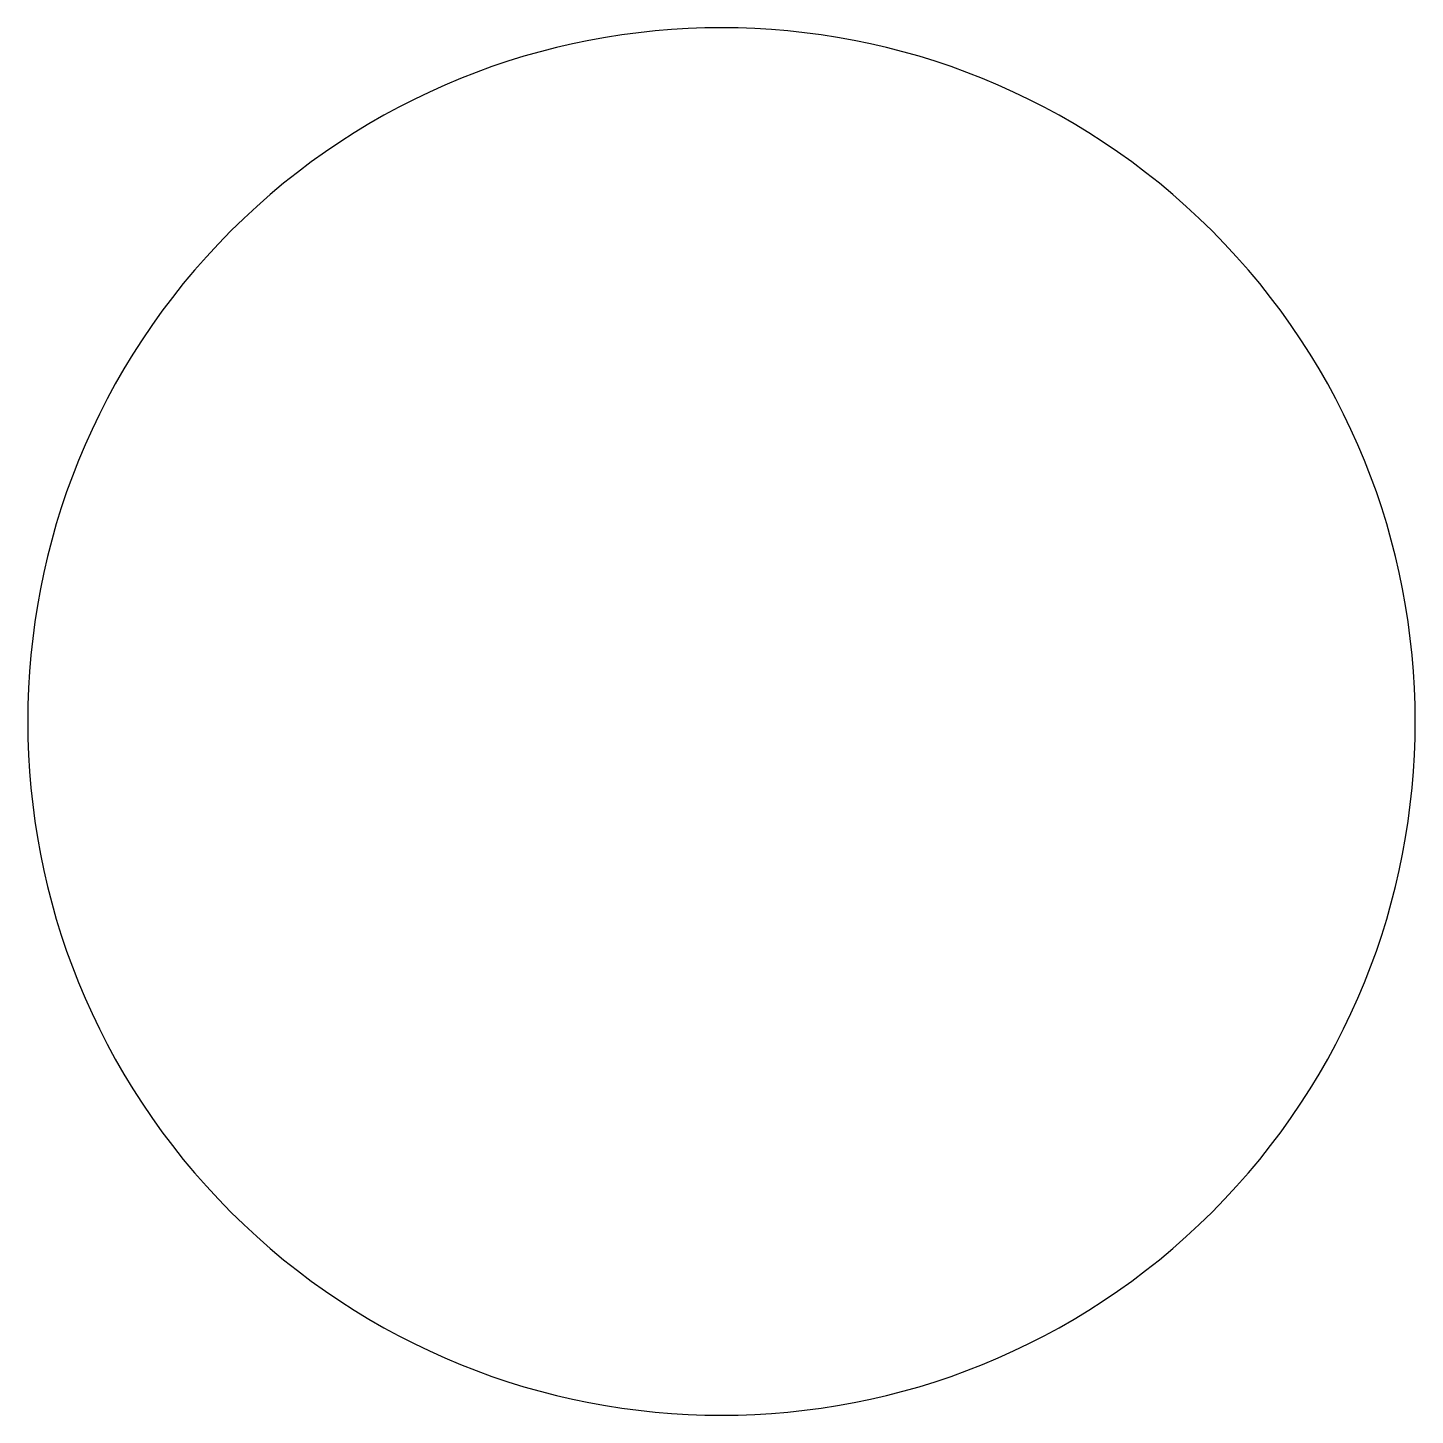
# Model space of a CAD drawing. Header units: millimetres. Extents: x -148294349222268 to 864322807455465, y -864322807454954 to 148294349222779.
import ezdxf

# ---------------------------------------------------------------- set-up
doc = ezdxf.new("R2010")
doc.units = ezdxf.units.MM
doc.linetypes.add('DASHED2', pattern=[0.375, 0.25, -0.125])

msp = doc.modelspace()

# ---------------------------------------------------------------- linework, layer by layer
for p, q in [((228, 252), (228, 260)), ((228, 260), (236, 260)), ((236, 252), (228, 252)), ((236, 244), (228, 244)), ((228, 244), (228, 229)), ((228, 229), (236, 229)), ((236, 260), (236, 252)), ((236, 229), (236, 244)), ((238, 248), (238, 252)), ((238, 252), (259, 252)), ((238, 248), (238, 225)), ((238, 248), (238, 244)), ((242, 239), (238, 239)), ((238, 225), (238, 229)), ((238, 225), (238, 221)), ((238, 221), (248, 221)), ((242, 226), (242, 225)), ((243, 247), (243, 227)), ((263, 247), (243, 247)), ((243, 227), (263, 227)), ((243, 226), (243, 226)), ((248, 221), (248, 225)), ((259, 228), (258, 228)), ((258, 228), (258, 227)), ((258, 228), (259, 228)), ((259, 228), (258, 228)), ((258, 228), (259, 228)), ((259, 228), (258, 228)), ((258, 228), (259, 228)), ((258, 227), (259, 227)), ((258, 225), (258, 221)), ((258, 221), (280, 221)), ((258, 221), (268, 221)), ((263, 262), (259, 262)), ((259, 262), (259, 252)), ((260, 228), (259, 228)), ((260, 228), (259, 228)), ((259, 228), (259, 228)), ((259, 228), (259, 227)), ((259, 228), (259, 228)), ((259, 228), (259, 228)), ((259, 228), (259, 228)), ((260, 227), (260, 229)), ((260, 229), (263, 229)), ((260, 229), (260, 228)), ((260, 229), (260, 229)), ((260, 229), (263, 229)), ((260, 227), (260, 228)), ((260, 228), (260, 228)), ((260, 228), (260, 228)), ((260, 227), (260, 227)), ((260, 227), (263, 227)), ((312, 262), (263, 262)), ((263, 227), (263, 247)), ((263, 229), (263, 227)), ((265, 247), (265, 257)), ((265, 257), (275, 257)), ((267, 247), (265, 247)), ((265, 245), (265, 230)), ((265, 227), (265, 245)), ((267, 245), (265, 245)), ((265, 245), (267, 245)), ((265, 227), (278, 227)), ((267, 245), (267, 247)), ((272, 226), (270, 226)), ((270, 226), (270, 226)), ((270, 226), (270, 226)), ((270, 226), (272, 226)), ((272, 225), (270, 226)), ((272, 258), (272, 262)), ((272, 247), (272, 252)), ((272, 247), (275, 247)), ((272, 245), (272, 247)), ((272, 247), (275, 247)), ((275, 245), (272, 245)), ((272, 227), (272, 232)), ((272, 227), (272, 226)), ((272, 226), (272, 226)), ((272, 226), (272, 226)), ((272, 226), (272, 225)), ((275, 253), (275, 257)), ((275, 247), (275, 253)), ((275, 245), (278, 242)), ((276, 257), (306, 257)), ((276, 257), (276, 247)), ((276, 247), (280, 243)), ((278, 237), (278, 242)), ((280, 237), (278, 237)), ((278, 227), (278, 232)), ((278, 232), (280, 232)), ((306, 243), (280, 243)), ((280, 243), (285, 243)), ((280, 243), (285, 243)), ((280, 242), (280, 237)), ((280, 242), (306, 242)), ((280, 242), (280, 240)), ((280, 227), (280, 232)), ((280, 232), (285, 232)), ((286, 225), (280, 227)), ((286, 219), (280, 221)), ((306, 225), (286, 225)), ((308, 219), (286, 219)), ((294, 223), (294, 219)), ((306, 257), (306, 245)), ((306, 243), (306, 245)), ((306, 242), (306, 225)), ((306, 242), (306, 233)), ((306, 225), (306, 225)), ((308, 245), (312, 245)), ((308, 228), (312, 228)), ((308, 219), (312, 219)), ((312, 258), (312, 262)), ((312, 219), (312, 258))]:
    msp.add_line(p, q)
at = {"linetype": 'DASHED2'}
for p, q in [((242, 225), (242, 248)), ((242, 248), (263, 248)), ((243, 248), (242, 248)), ((242, 248), (242, 239)), ((242, 248), (242, 248)), ((242, 235), (242, 226)), ((242, 226), (248, 226)), ((265, 225), (242, 225)), ((263, 248), (243, 248)), ((243, 248), (243, 248)), ((267, 226), (258, 226)), ((263, 258), (263, 248)), ((264, 258), (263, 258)), ((263, 258), (268, 258)), ((263, 248), (264, 248)), ((264, 248), (263, 248)), ((264, 257), (264, 258)), ((264, 258), (268, 258)), ((264, 248), (264, 257)), ((264, 257), (264, 257)), ((265, 257), (272, 257)), ((265, 257), (268, 257)), ((265, 225), (280, 225)), ((276, 258), (268, 258)), ((272, 258), (306, 258)), ((272, 226), (280, 226)), ((308, 258), (276, 258)), ((286, 224), (280, 226)), ((280, 226), (280, 225)), ((280, 225), (286, 223)), ((294, 224), (286, 224)), ((286, 223), (286, 224)), ((308, 223), (286, 223)), ((298, 224), (307, 224)), ((306, 258), (307, 258)), ((307, 258), (308, 258)), ((307, 249), (307, 258)), ((307, 245), (307, 232)), ((307, 228), (307, 224)), ((307, 224), (308, 223)), ((308, 243), (308, 258)), ((308, 242), (308, 243)), ((308, 242), (308, 223))]:
    msp.add_line(p, q, dxfattribs=at)
at = {"color": 4}
for p, q in [((242, 235), (242, 239)), ((242, 239), (243, 239)), ((243, 235), (242, 235)), ((243, 239), (243, 235)), ((268, 257), (268, 258)), ((268, 258), (272, 258)), ((268, 257), (272, 257)), ((272, 257), (272, 258)), ((294, 225), (294, 223)), ((298, 225), (294, 225)), ((294, 223), (298, 223)), ((298, 223), (298, 225)), ((308, 249), (306, 249)), ((306, 249), (306, 245)), ((306, 245), (308, 245)), ((306, 232), (306, 228)), ((306, 232), (308, 232)), ((306, 228), (308, 228)), ((308, 245), (308, 249)), ((308, 228), (308, 232))]:
    msp.add_line(p, q, dxfattribs=at)
at = {"color": 2}
for p, q in [((243, 247), (264, 247)), ((243, 239), (243, 247)), ((243, 247), (243, 247)), ((243, 235), (243, 226)), ((243, 227), (243, 226)), ((248, 226), (243, 226)), ((259, 226), (258, 226)), ((264, 226), (259, 226)), ((264, 247), (263, 247)), ((263, 227), (264, 226)), ((264, 257), (264, 247)), ((264, 257), (265, 257)), ((268, 257), (264, 257)), ((264, 247), (264, 226)), ((264, 247), (264, 246)), ((265, 247), (264, 246)), ((264, 245), (264, 246)), ((265, 245), (264, 246)), ((264, 246), (267, 246)), ((264, 246), (267, 246)), ((264, 226), (264, 245)), ((264, 226), (265, 227)), ((265, 226), (264, 226)), ((267, 226), (265, 226)), ((275, 257), (272, 257)), ((275, 246), (272, 246)), ((275, 246), (272, 246)), ((272, 226), (279, 226)), ((275, 246), (275, 257)), ((275, 257), (275, 257)), ((275, 257), (275, 257)), ((275, 247), (275, 246)), ((275, 245), (275, 246)), ((276, 257), (276, 247)), ((276, 257), (276, 257)), ((276, 257), (306, 257)), ((276, 257), (276, 257)), ((276, 247), (276, 247)), ((278, 242), (279, 242)), ((278, 237), (279, 237)), ((278, 232), (279, 231)), ((279, 242), (279, 237)), ((279, 237), (279, 242)), ((279, 242), (280, 242)), ((280, 242), (279, 242)), ((279, 237), (279, 237)), ((280, 237), (279, 237)), ((279, 231), (280, 232)), ((279, 226), (279, 231)), ((279, 231), (279, 226)), ((279, 231), (279, 231)), ((280, 226), (279, 226)), ((280, 243), (307, 243)), ((280, 243), (280, 243)), ((307, 242), (280, 242)), ((280, 226), (280, 227)), ((280, 226), (286, 224)), ((286, 224), (286, 225)), ((294, 224), (286, 224)), ((298, 224), (307, 224)), ((306, 257), (306, 257)), ((306, 257), (307, 257)), ((306, 257), (307, 257)), ((306, 243), (307, 243)), ((306, 242), (307, 242)), ((307, 224), (306, 225)), ((307, 249), (307, 257)), ((307, 243), (307, 245)), ((307, 232), (307, 242)), ((307, 242), (307, 242)), ((307, 227), (307, 228)), ((307, 224), (307, 227))]:
    msp.add_line(p, q, dxfattribs=at)
at = {"color": 1}
for p, q in [((248, 227), (248, 225)), ((248, 227), (258, 227)), ((248, 225), (258, 225)), ((258, 225), (258, 227)), ((267, 245), (267, 247)), ((267, 247), (272, 247)), ((272, 245), (267, 245)), ((267, 227), (267, 225)), ((272, 227), (267, 227)), ((267, 225), (271, 225)), ((271, 225), (272, 225)), ((272, 247), (272, 245)), ((272, 225), (272, 227)), ((276, 247), (275, 245)), ((275, 245), (278, 242)), ((280, 243), (276, 247)), ((278, 242), (280, 243)), ((280, 237), (278, 237)), ((278, 237), (278, 232)), ((278, 232), (280, 232)), ((280, 232), (280, 237))]:
    msp.add_line(p, q, dxfattribs=at)
at = {"color": 1, "linetype": 'DASHED2'}
msp.add_line((248, 227), (258, 227), dxfattribs=at)
msp.add_lwpolyline([(272, 252, -286411383293069.375), (267, 247)], format="xyb")
msp.add_circle((272, 226), 0.5)
for centre, radius, start, end in [((242, 239), 4, 180, 270), ((272, 247), 5, 90, 180), ((272, 227), 5, 90, 180), ((272, 258), 4, 90, 180), ((280, 243), 4.95, 360, 135), ((280, 232), 5, 0, 90), ((280, 232), 5, 0, 90), ((294, 223), 4, 270, 0), ((308, 245), 4, 0, 90), ((308, 228), 4, 0, 90)]:
    msp.add_arc(centre, radius, start, end)

doc.saveas('drawing.dxf')
